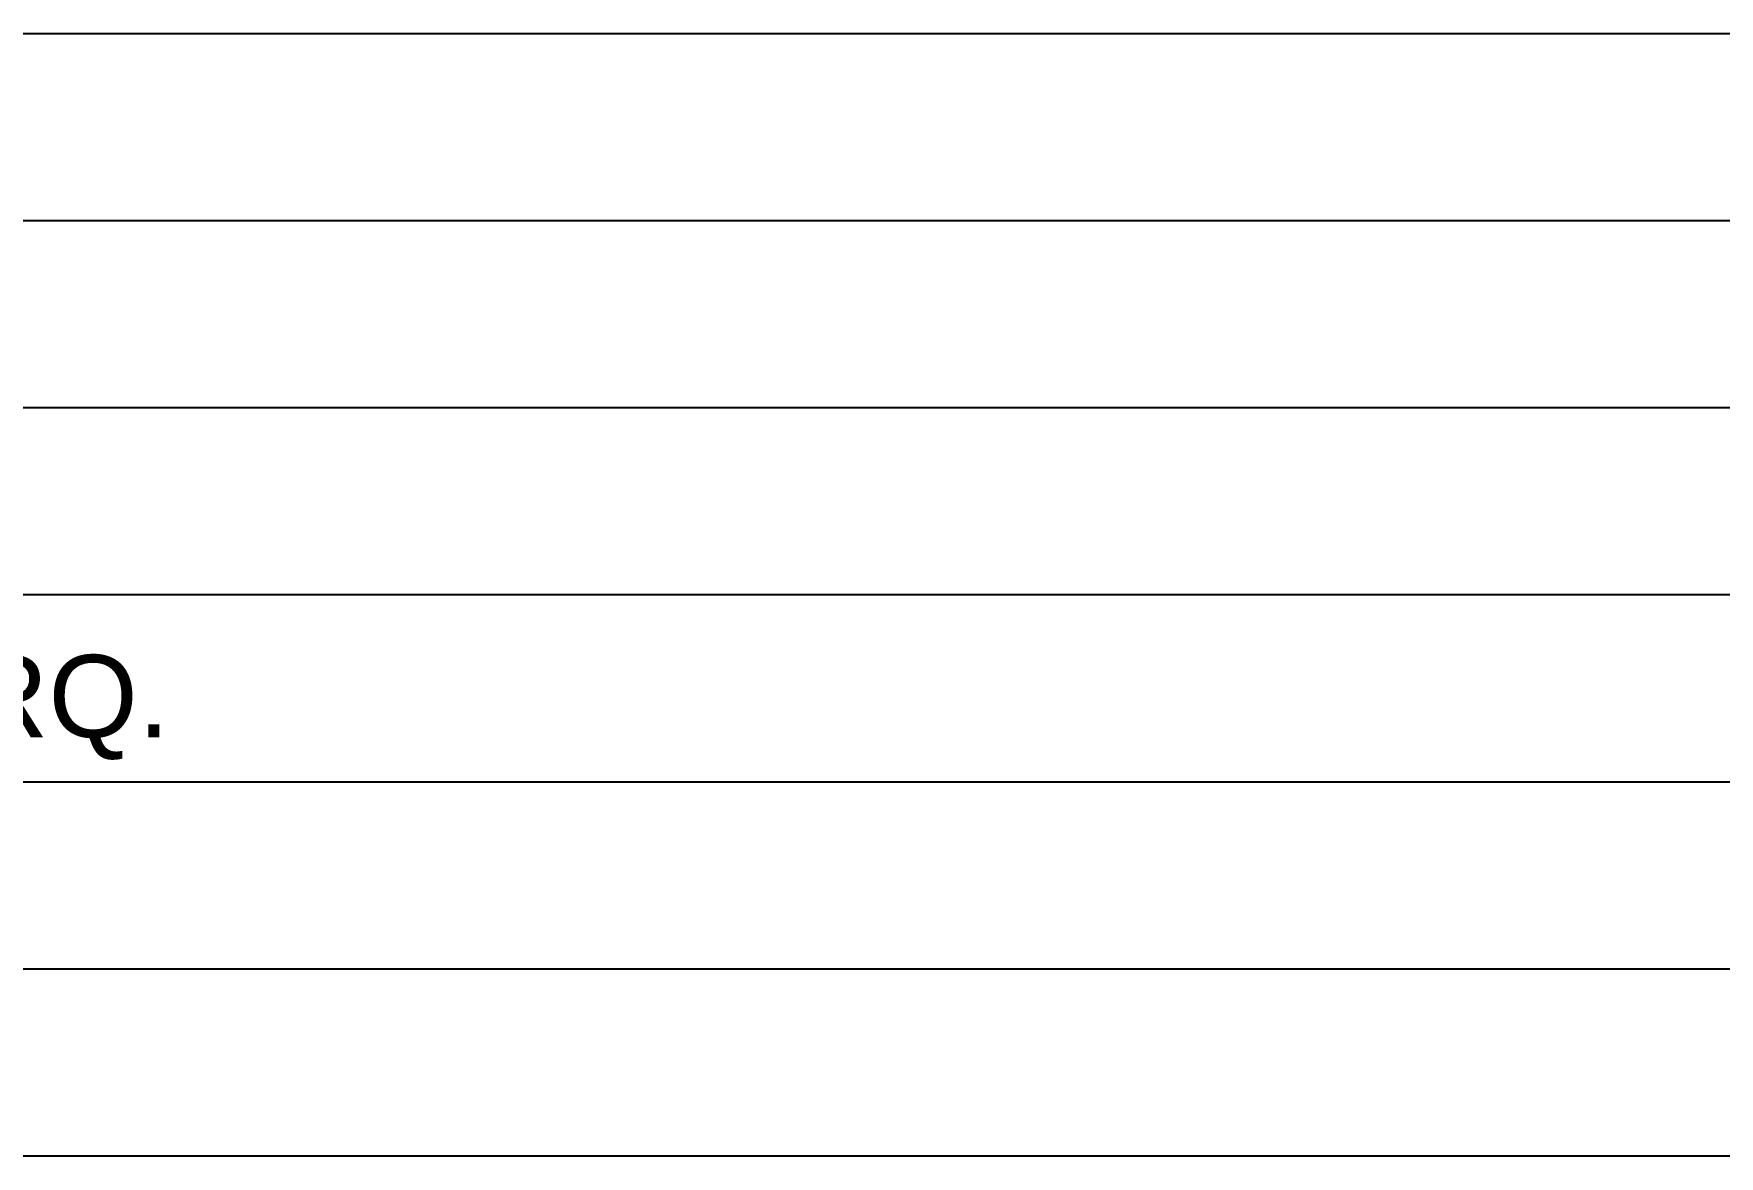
# Model space of a CAD drawing. Header units: millimetres. Extents: x -4245 to 5400, y -2094 to 2406.
# Drawn here: x 5005.5 to 5230.6, y -1309.8 to -1159.8 of the extents above; entities that cross this region are included whole.
import ezdxf

# ---------------------------------------------------------------- set-up
doc = ezdxf.new("R2010")
doc.units = ezdxf.units.MM
doc.header["$LTSCALE"] = 50
doc.layers.add('CARIMBO', color=7, linetype='Continuous')
doc.layers.add('TERRENO', color=3, linetype='Continuous', lineweight=30)
doc.styles.add('AR-REF', font='arial.ttf')

msp = doc.modelspace()

# ---------------------------------------------------------------- linework, layer by layer
at = {"layer": 'CARIMBO', "color": 1}
for p, q in [((5351.267, -1159.799), (4502.767, -1159.799)), ((5351.267, -1184.799), (4502.767, -1184.799)), ((5351.267, -1209.799), (4502.767, -1209.799)), ((5351.267, -1234.799), (4502.767, -1234.799)), ((5351.267, -1259.799), (4502.767, -1259.799)), ((5351.267, -1284.799), (4502.767, -1284.799)), ((5351.267, -1309.799), (4502.767, -1309.799))]:
    msp.add_line(p, q, dxfattribs=at)

# ---------------------------------------------------------------- texts
at = {"layer": 'TERRENO', "linetype": 'ByBlock', "style": 'AR-REF'}
msp.add_text('ALTERADA LARGURA DA V253, CONFORME ARQ.', height=11, dxfattribs=at).set_placement((4658.243, -1253.81))

doc.saveas('drawing.dxf')
